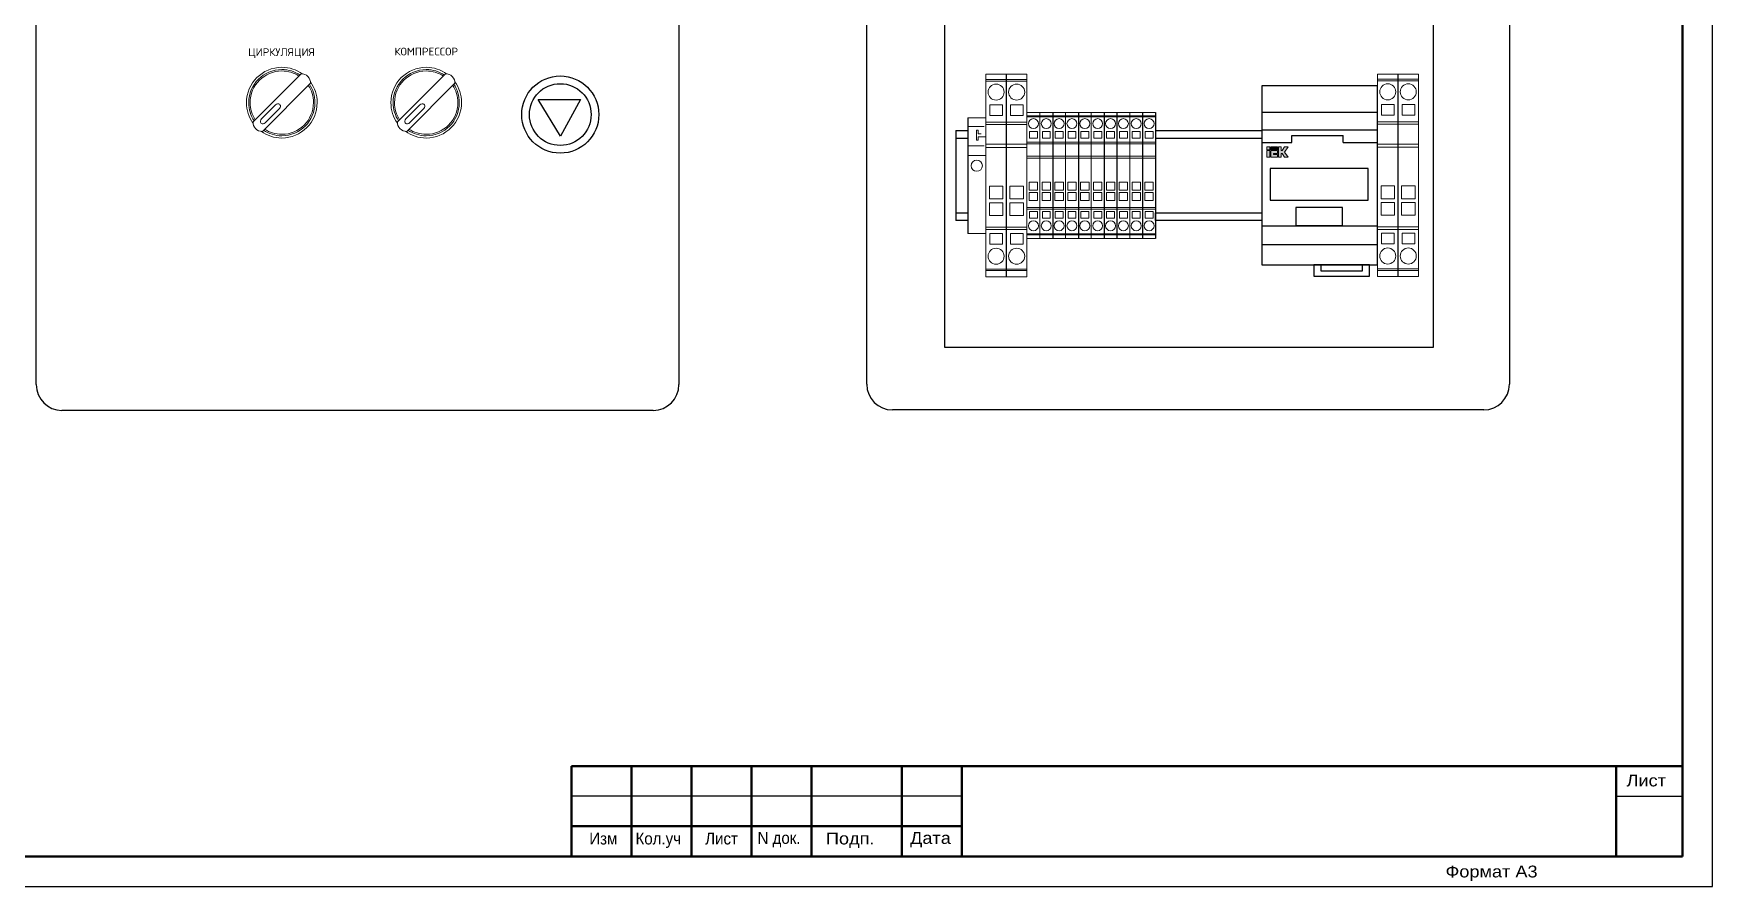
# Model space of a CAD drawing. Extents: x -644 to 1893, y -746 to 99.
# Drawn here: x 1240 to 1893, y -746 to -414 of the extents above; entities that cross this region are included whole.
import ezdxf

# ---------------------------------------------------------------- set-up
doc = ezdxf.new("R2010")
doc.units = 0
doc.linetypes.add('Caddy_Solid', pattern=[0])
for name, color, linetype in [('100', 7, 'Continuous'), ('layer 1', 7, 'Continuous'), ('SYMS', 7, 'Continuous')]:
    doc.layers.add(name, color=color, linetype=linetype)
doc.styles.add('Caddy_Vectorfont1n', font='arial.ttf', dxfattribs={"width": 1.1})
doc.styles.add('SIMPLEX', font='simplex')

msp = doc.modelspace()

# ---------------------------------------------------------------- hatches: boundary and pattern name
h = msp.add_hatch(color=9)
h.paths.add_polyline_path([(1720.44, -459.96), (1719.34, -459.96), (1719.34, -462.54), (1720.44, -462.54)])
h.paths.add_polyline_path([(1720.44, -459.61), (1720.44, -458.52), (1719.34, -458.52), (1719.34, -459.61)])
edge = h.paths.add_edge_path()
edge.add_spline(control_points=[(1720.8, -459.95), (1720.8, -459.95), (1723.39, -459.95), (1723.39, -459.95), (1723.39, -459.95), (1723.39, -459.95), (1723.39, -461.05), (1723.39, -461.05), (1723.39, -461.05), (1723.39, -461.05), (1721.91, -461.05), (1721.91, -461.05), (1721.91, -461.05), (1721.91, -461.05), (1721.91, -461.43), (1721.91, -461.43), (1721.91, -461.43), (1721.91, -461.43), (1723.39, -461.42), (1723.39, -461.42), (1723.39, -461.42), (1723.39, -461.42), (1723.39, -462.52), (1723.39, -462.52), (1723.39, -462.52), (1723.39, -462.52), (1720.8, -462.52), (1720.8, -462.52), (1720.8, -462.52), (1720.8, -462.52), (1720.8, -459.95), (1720.8, -459.95)], knot_values=[0, 0, 0, 0, 0.125, 0.125, 0.125, 0.125, 0.25, 0.25, 0.25, 0.25, 0.375, 0.375, 0.375, 0.375, 0.5, 0.5, 0.5, 0.5, 0.625, 0.625, 0.625, 0.625, 0.75, 0.75, 0.75, 0.75, 0.875, 0.875, 0.875, 0.875, 1, 1, 1, 1], degree=3, periodic=0)
edge = h.paths.add_edge_path()
edge.add_spline(control_points=[(1727.55, -462.47), (1727.55, -462.47), (1726.19, -460.52), (1726.19, -460.52), (1726.19, -460.52), (1726.19, -460.52), (1727.54, -458.52), (1727.54, -458.52), (1727.54, -458.52), (1727.54, -458.52), (1726.21, -458.52), (1726.21, -458.52), (1726.21, -458.52), (1726.21, -458.52), (1725.26, -459.96), (1725.26, -459.96), (1725.26, -459.96), (1725.26, -459.96), (1724.87, -459.96), (1724.87, -459.96), (1724.87, -459.96), (1724.87, -459.96), (1724.87, -458.52), (1724.87, -458.52), (1724.87, -458.52), (1724.87, -458.52), (1723.77, -458.52), (1723.77, -458.52)], knot_values=[0, 0, 0, 0, 0.076923, 0.076923, 0.076923, 0.076923, 0.153846, 0.153846, 0.153846, 0.153846, 0.230769, 0.230769, 0.230769, 0.230769, 0.307692, 0.307692, 0.307692, 0.307692, 0.384615, 0.384615, 0.384615, 0.384615, 0.461538, 0.461538, 0.461538, 0.461538, 0.538462, 0.538462, 0.538462, 0.538462], degree=3, periodic=0)
edge.add_spline(control_points=[(1723.77, -458.52), (1723.77, -458.52), (1723.77, -462.48), (1723.77, -462.48), (1723.77, -462.48), (1723.77, -462.48), (1724.88, -462.48), (1724.88, -462.48), (1724.88, -462.48), (1724.88, -462.48), (1724.88, -461.08), (1724.88, -461.08), (1724.88, -461.08), (1724.88, -461.08), (1725.26, -461.08), (1725.26, -461.08), (1725.26, -461.08), (1725.26, -461.08), (1726.17, -462.47), (1726.17, -462.47), (1726.17, -462.47), (1726.17, -462.47), (1727.55, -462.47), (1727.55, -462.47), (1727.55, -462.47), (1727.55, -462.47), (1727.55, -462.47), (1727.55, -462.47)], knot_values=[0.538462, 0.538462, 0.538462, 0.538462, 0.615385, 0.615385, 0.615385, 0.615385, 0.692308, 0.692308, 0.692308, 0.692308, 0.769231, 0.769231, 0.769231, 0.769231, 0.846154, 0.846154, 0.846154, 0.846154, 0.923077, 0.923077, 0.923077, 0.923077, 1, 1, 1, 1, 1, 1, 1, 1], degree=3, periodic=0)
msp.add_hatch(color=2).paths.add_polyline_path([(1720.82, -458.52), (1720.82, -459.6), (1723.39, -459.6), (1723.39, -458.52)])

# ---------------------------------------------------------------- linework, layer by layer
at = {"lineweight": 15}
for p, q in [((1609.95, -430.29), (1609.95, -509.01)), ((1617.99, -430.29), (1609.95, -430.29)), ((1617.95, -430.29), (1617.95, -509.01)), ((1625.99, -430.29), (1617.95, -430.29)), ((1617.99, -509.01), (1617.99, -430.29)), ((1625.99, -509.01), (1625.99, -430.29)), ((1762.31, -430.18), (1762.31, -508.91)), ((1770.34, -430.18), (1762.31, -430.18)), ((1770.31, -430.18), (1770.31, -508.91)), ((1778.34, -430.18), (1770.31, -430.18)), ((1770.34, -508.91), (1770.34, -430.18)), ((1778.34, -508.91), (1778.34, -430.18)), ((1609.95, -432.3), (1617.99, -432.3)), ((1609.95, -432.92), (1617.99, -432.92)), ((1617.95, -432.3), (1625.99, -432.3)), ((1617.95, -432.92), (1625.99, -432.92)), ((1762.31, -432.2), (1770.34, -432.2)), ((1762.31, -432.82), (1770.34, -432.82)), ((1770.31, -432.2), (1778.34, -432.2)), ((1770.31, -432.82), (1778.34, -432.82)), ((1609.95, -447.15), (1602.95, -447.15)), ((1609.28, -450.59), (1602.95, -450.59)), ((1609.95, -492.15), (1609.95, -447.15)), ((1609.95, -448.83), (1617.99, -448.83)), ((1609.95, -449.82), (1617.99, -449.82)), ((1617.95, -448.83), (1625.99, -448.83)), ((1617.95, -449.82), (1625.99, -449.82)), ((1625.99, -445.15), (1625.99, -494.15)), ((1630.99, -445.15), (1625.99, -445.15)), ((1625.99, -446.4), (1630.99, -446.4)), ((1625.99, -446.79), (1630.99, -446.79)), ((1630.99, -494.15), (1630.99, -445.15)), ((1630.99, -445.15), (1630.99, -494.15)), ((1635.99, -445.15), (1630.99, -445.15)), ((1630.99, -446.4), (1635.99, -446.4)), ((1630.99, -446.79), (1635.99, -446.79)), ((1640.99, -445.15), (1635.99, -445.15)), ((1635.99, -446.4), (1640.99, -446.4)), ((1635.99, -446.79), (1640.99, -446.79)), ((1640.99, -494.15), (1640.99, -445.15)), ((1640.99, -445.15), (1640.99, -494.15)), ((1645.99, -445.15), (1640.99, -445.15)), ((1640.99, -446.4), (1645.99, -446.4)), ((1640.99, -446.79), (1645.99, -446.79)), ((1650.99, -445.15), (1645.99, -445.15)), ((1645.99, -446.4), (1650.99, -446.4)), ((1645.99, -446.79), (1650.99, -446.79)), ((1650.99, -494.15), (1650.99, -445.15)), ((1650.99, -445.15), (1650.99, -494.15)), ((1655.99, -445.15), (1650.99, -445.15)), ((1650.99, -446.4), (1655.99, -446.4)), ((1650.99, -446.79), (1655.99, -446.79)), ((1660.99, -445.15), (1655.99, -445.15)), ((1655.99, -446.4), (1660.99, -446.4)), ((1655.99, -446.79), (1660.99, -446.79)), ((1665.99, -445.15), (1660.99, -445.15)), ((1660.99, -446.4), (1665.99, -446.4)), ((1660.99, -446.79), (1665.99, -446.79)), ((1665.99, -494.15), (1665.99, -445.15)), ((1665.99, -445.15), (1665.99, -494.15)), ((1670.99, -445.15), (1665.99, -445.15)), ((1665.99, -446.4), (1670.99, -446.4)), ((1665.99, -446.79), (1670.99, -446.79)), ((1675.99, -445.15), (1670.99, -445.15)), ((1670.99, -446.4), (1675.99, -446.4)), ((1670.99, -446.79), (1675.99, -446.79)), ((1762.31, -448.72), (1770.34, -448.72)), ((1762.31, -449.72), (1770.34, -449.72)), ((1770.31, -448.72), (1778.34, -448.72)), ((1770.31, -449.72), (1778.34, -449.72)), ((1606.97, -451.95), (1606.32, -451.95)), ((1606.32, -451.95), (1606.32, -455.86)), ((1606.32, -455.86), (1606.97, -455.86)), ((1606.97, -453.43), (1606.97, -451.95)), ((1608.15, -453.43), (1606.97, -453.43)), ((1606.97, -455.86), (1606.97, -454.56)), ((1606.97, -454.56), (1609.95, -454.56)), ((1625.99, -456.69), (1630.99, -456.69)), ((1630.99, -456.69), (1635.99, -456.69)), ((1635.99, -456.69), (1640.99, -456.69)), ((1640.99, -456.69), (1645.99, -456.69)), ((1645.99, -456.69), (1650.99, -456.69)), ((1650.99, -456.69), (1655.99, -456.69)), ((1655.99, -456.69), (1660.99, -456.69)), ((1660.99, -456.69), (1665.99, -456.69)), ((1665.99, -456.69), (1670.99, -456.69)), ((1670.99, -456.69), (1675.99, -456.69)), ((1609.28, -458.12), (1602.95, -458.12)), ((1602.95, -461.89), (1609.95, -461.89)), ((1609.95, -457.48), (1617.99, -457.48)), ((1609.95, -458.75), (1617.99, -458.75)), ((1617.95, -457.48), (1625.99, -457.48)), ((1617.95, -458.75), (1625.99, -458.75)), ((1625.99, -457.31), (1630.99, -457.31)), ((1625.99, -462.07), (1630.99, -462.07)), ((1625.99, -462.87), (1630.99, -462.87)), ((1630.99, -457.31), (1635.99, -457.31)), ((1630.99, -462.07), (1635.99, -462.07)), ((1630.99, -462.87), (1635.99, -462.87)), ((1635.99, -457.31), (1640.99, -457.31)), ((1635.99, -462.07), (1640.99, -462.07)), ((1635.99, -462.87), (1640.99, -462.87)), ((1640.99, -457.31), (1645.99, -457.31)), ((1640.99, -462.07), (1645.99, -462.07)), ((1640.99, -462.87), (1645.99, -462.87)), ((1645.99, -457.31), (1650.99, -457.31)), ((1645.99, -462.07), (1650.99, -462.07)), ((1645.99, -462.87), (1650.99, -462.87)), ((1650.99, -457.31), (1655.99, -457.31)), ((1650.99, -462.07), (1655.99, -462.07)), ((1650.99, -462.87), (1655.99, -462.87)), ((1655.99, -457.31), (1660.99, -457.31)), ((1655.99, -462.07), (1660.99, -462.07)), ((1655.99, -462.87), (1660.99, -462.87)), ((1660.99, -457.31), (1665.99, -457.31)), ((1660.99, -462.07), (1665.99, -462.07)), ((1660.99, -462.87), (1665.99, -462.87)), ((1665.99, -457.31), (1670.99, -457.31)), ((1665.99, -462.07), (1670.99, -462.07)), ((1665.99, -462.87), (1670.99, -462.87)), ((1670.99, -457.31), (1675.99, -457.31)), ((1670.99, -462.07), (1675.99, -462.07)), ((1670.99, -462.87), (1675.99, -462.87)), ((1762.31, -457.38), (1770.34, -457.38)), ((1762.31, -458.65), (1770.34, -458.65)), ((1770.31, -457.38), (1778.34, -457.38)), ((1770.31, -458.65), (1778.34, -458.65)), ((1602.95, -492.15), (1609.95, -492.15)), ((1625.99, -492.26), (1630.99, -492.26)), ((1625.99, -492.65), (1630.99, -492.65)), ((1625.99, -494.15), (1630.99, -494.15)), ((1630.99, -492.26), (1635.99, -492.26)), ((1630.99, -492.65), (1635.99, -492.65)), ((1630.99, -494.15), (1635.99, -494.15)), ((1635.99, -492.26), (1640.99, -492.26)), ((1635.99, -492.65), (1640.99, -492.65)), ((1635.99, -494.15), (1640.99, -494.15)), ((1640.99, -492.26), (1645.99, -492.26)), ((1640.99, -492.65), (1645.99, -492.65)), ((1640.99, -494.15), (1645.99, -494.15)), ((1645.99, -492.26), (1650.99, -492.26)), ((1645.99, -492.65), (1650.99, -492.65)), ((1645.99, -494.15), (1650.99, -494.15)), ((1650.99, -492.26), (1655.99, -492.26)), ((1650.99, -492.65), (1655.99, -492.65)), ((1650.99, -494.15), (1655.99, -494.15)), ((1655.99, -492.26), (1660.99, -492.26)), ((1655.99, -492.65), (1660.99, -492.65)), ((1655.99, -494.15), (1660.99, -494.15)), ((1660.99, -492.26), (1665.99, -492.26)), ((1660.99, -492.65), (1665.99, -492.65)), ((1660.99, -494.15), (1665.99, -494.15)), ((1665.99, -492.26), (1670.99, -492.26)), ((1665.99, -492.65), (1670.99, -492.65)), ((1665.99, -494.15), (1670.99, -494.15)), ((1670.99, -492.26), (1675.99, -492.26)), ((1670.99, -492.65), (1675.99, -492.65)), ((1670.99, -494.15), (1675.99, -494.15)), ((1609.95, -505.98), (1617.99, -505.98)), ((1609.95, -506.61), (1617.99, -506.61)), ((1609.95, -509.01), (1617.99, -509.01)), ((1609.95, -509.01), (1617.95, -509.01)), ((1617.95, -505.98), (1625.99, -505.98)), ((1617.95, -506.61), (1625.99, -506.61)), ((1617.95, -509.01), (1625.99, -509.01)), ((1617.95, -509.01), (1625.95, -509.01)), ((1762.31, -505.88), (1770.34, -505.88)), ((1762.31, -506.5), (1770.34, -506.5)), ((1762.31, -508.91), (1770.34, -508.91)), ((1762.31, -508.91), (1770.31, -508.91)), ((1770.31, -505.88), (1778.34, -505.88)), ((1770.31, -506.5), (1778.34, -506.5)), ((1770.31, -508.91), (1778.34, -508.91)), ((1770.31, -508.91), (1778.31, -508.91))]:
    msp.add_line(p, q, dxfattribs=at)
for p, q in [((1717.31, -444.94), (1762.31, -444.94)), ((1717.31, -451.93), (1762.31, -451.93)), ((1717.31, -456.79), (1729.05, -456.79)), ((1729.05, -456.79), (1729.05, -454.06)), ((1729.05, -454.06), (1748.93, -454.06)), ((1748.93, -456.79), (1748.93, -454.06)), ((1748.93, -456.79), (1762.31, -456.79))]:
    msp.add_line(p, q)
at = {"lineweight": 30}
msp.add_line((1717.31, -504.36), (1762.31, -504.36), dxfattribs=at)
msp.add_lwpolyline([(1762.31, -504.36), (1762.31, -434.74), (1717.31, -434.74), (1717.31, -504.36)], dxfattribs=at)
at = {"lineweight": 15}
for points in [[(1611.52, -442.16), (1616.49, -442.16), (1616.49, -446.27), (1611.52, -446.27)], [(1619.52, -442.16), (1624.49, -442.16), (1624.49, -446.27), (1619.52, -446.27)], [(1763.88, -442.06), (1768.84, -442.06), (1768.84, -446.17), (1763.88, -446.17)], [(1771.88, -442.06), (1776.84, -442.06), (1776.84, -446.17), (1771.88, -446.17)], [(1626.96, -452.54), (1630.05, -452.54), (1630.05, -455.1), (1626.96, -455.1)], [(1631.96, -452.54), (1635.05, -452.54), (1635.05, -455.1), (1631.96, -455.1)], [(1636.96, -452.54), (1640.05, -452.54), (1640.05, -455.1), (1636.96, -455.1)], [(1641.96, -452.54), (1645.05, -452.54), (1645.05, -455.1), (1641.96, -455.1)], [(1646.96, -452.54), (1650.05, -452.54), (1650.05, -455.1), (1646.96, -455.1)], [(1651.96, -452.54), (1655.05, -452.54), (1655.05, -455.1), (1651.96, -455.1)], [(1656.96, -452.54), (1660.05, -452.54), (1660.05, -455.1), (1656.96, -455.1)], [(1661.96, -452.54), (1665.05, -452.54), (1665.05, -455.1), (1661.96, -455.1)], [(1666.96, -452.54), (1670.05, -452.54), (1670.05, -455.1), (1666.96, -455.1)], [(1671.96, -452.54), (1675.05, -452.54), (1675.05, -455.1), (1671.96, -455.1)], [(1611.38, -473.79), (1616.63, -473.79), (1616.63, -478.75), (1611.38, -478.75)], [(1619.38, -473.79), (1624.63, -473.79), (1624.63, -478.75), (1619.38, -478.75)], [(1626.87, -472.23), (1630.14, -472.23), (1630.14, -475.32), (1626.87, -475.32)], [(1626.87, -476.24), (1630.14, -476.24), (1630.14, -479.33), (1626.87, -479.33)], [(1631.87, -472.23), (1635.14, -472.23), (1635.14, -475.32), (1631.87, -475.32)], [(1631.87, -476.24), (1635.14, -476.24), (1635.14, -479.33), (1631.87, -479.33)], [(1636.87, -472.23), (1640.14, -472.23), (1640.14, -475.32), (1636.87, -475.32)], [(1636.87, -476.24), (1640.14, -476.24), (1640.14, -479.33), (1636.87, -479.33)], [(1641.87, -472.23), (1645.14, -472.23), (1645.14, -475.32), (1641.87, -475.32)], [(1641.87, -476.24), (1645.14, -476.24), (1645.14, -479.33), (1641.87, -479.33)], [(1646.87, -472.23), (1650.14, -472.23), (1650.14, -475.32), (1646.87, -475.32)], [(1646.87, -476.24), (1650.14, -476.24), (1650.14, -479.33), (1646.87, -479.33)], [(1651.87, -472.23), (1655.14, -472.23), (1655.14, -475.32), (1651.87, -475.32)], [(1651.87, -476.24), (1655.14, -476.24), (1655.14, -479.33), (1651.87, -479.33)], [(1656.87, -472.23), (1660.14, -472.23), (1660.14, -475.32), (1656.87, -475.32)], [(1656.87, -476.24), (1660.14, -476.24), (1660.14, -479.33), (1656.87, -479.33)], [(1661.87, -472.23), (1665.14, -472.23), (1665.14, -475.32), (1661.87, -475.32)], [(1661.87, -476.24), (1665.14, -476.24), (1665.14, -479.33), (1661.87, -479.33)], [(1666.87, -472.23), (1670.14, -472.23), (1670.14, -475.32), (1666.87, -475.32)], [(1666.87, -476.24), (1670.14, -476.24), (1670.14, -479.33), (1666.87, -479.33)], [(1671.87, -472.23), (1675.14, -472.23), (1675.14, -475.32), (1671.87, -475.32)], [(1671.87, -476.24), (1675.14, -476.24), (1675.14, -479.33), (1671.87, -479.33)], [(1763.74, -473.69), (1768.99, -473.69), (1768.99, -478.65), (1763.74, -478.65)], [(1771.74, -473.69), (1776.99, -473.69), (1776.99, -478.65), (1771.74, -478.65)], [(1611.38, -480.24), (1616.63, -480.24), (1616.63, -485.21), (1611.38, -485.21)], [(1619.38, -480.24), (1624.63, -480.24), (1624.63, -485.21), (1619.38, -485.21)], [(1625.99, -482.11), (1630.99, -482.11), (1630.99, -482.11), (1625.99, -482.11)], [(1625.99, -482.73), (1630.99, -482.73), (1630.99, -482.73), (1625.99, -482.73)], [(1630.99, -482.11), (1635.99, -482.11), (1635.99, -482.11), (1630.99, -482.11)], [(1630.99, -482.73), (1635.99, -482.73), (1635.99, -482.73), (1630.99, -482.73)], [(1635.99, -482.11), (1640.99, -482.11), (1640.99, -482.11), (1635.99, -482.11)], [(1635.99, -482.73), (1640.99, -482.73), (1640.99, -482.73), (1635.99, -482.73)], [(1640.99, -482.11), (1645.99, -482.11), (1645.99, -482.11), (1640.99, -482.11)], [(1640.99, -482.73), (1645.99, -482.73), (1645.99, -482.73), (1640.99, -482.73)], [(1645.99, -482.11), (1650.99, -482.11), (1650.99, -482.11), (1645.99, -482.11)], [(1645.99, -482.73), (1650.99, -482.73), (1650.99, -482.73), (1645.99, -482.73)], [(1650.99, -482.11), (1655.99, -482.11), (1655.99, -482.11), (1650.99, -482.11)], [(1650.99, -482.73), (1655.99, -482.73), (1655.99, -482.73), (1650.99, -482.73)], [(1655.99, -482.11), (1660.99, -482.11), (1660.99, -482.11), (1655.99, -482.11)], [(1655.99, -482.73), (1660.99, -482.73), (1660.99, -482.73), (1655.99, -482.73)], [(1660.99, -482.11), (1665.99, -482.11), (1665.99, -482.11), (1660.99, -482.11)], [(1660.99, -482.73), (1665.99, -482.73), (1665.99, -482.73), (1660.99, -482.73)], [(1665.99, -482.11), (1670.99, -482.11), (1670.99, -482.11), (1665.99, -482.11)], [(1665.99, -482.73), (1670.99, -482.73), (1670.99, -482.73), (1665.99, -482.73)], [(1670.99, -482.11), (1675.99, -482.11), (1675.99, -482.11), (1670.99, -482.11)], [(1670.99, -482.73), (1675.99, -482.73), (1675.99, -482.73), (1670.99, -482.73)], [(1763.74, -480.14), (1768.99, -480.14), (1768.99, -485.1), (1763.74, -485.1)], [(1771.74, -480.14), (1776.99, -480.14), (1776.99, -485.1), (1771.74, -485.1)], [(1609.95, -489.67), (1617.99, -489.67), (1617.99, -489.67), (1609.95, -489.67)], [(1617.95, -489.67), (1625.99, -489.67), (1625.99, -489.67), (1617.95, -489.67)], [(1626.96, -483.66), (1630.05, -483.66), (1630.05, -486.22), (1626.96, -486.22)], [(1631.96, -483.66), (1635.05, -483.66), (1635.05, -486.22), (1631.96, -486.22)], [(1636.96, -483.66), (1640.05, -483.66), (1640.05, -486.22), (1636.96, -486.22)], [(1641.96, -483.66), (1645.05, -483.66), (1645.05, -486.22), (1641.96, -486.22)], [(1646.96, -483.66), (1650.05, -483.66), (1650.05, -486.22), (1646.96, -486.22)], [(1651.96, -483.66), (1655.05, -483.66), (1655.05, -486.22), (1651.96, -486.22)], [(1656.96, -483.66), (1660.05, -483.66), (1660.05, -486.22), (1656.96, -486.22)], [(1661.96, -483.66), (1665.05, -483.66), (1665.05, -486.22), (1661.96, -486.22)], [(1666.96, -483.66), (1670.05, -483.66), (1670.05, -486.22), (1666.96, -486.22)], [(1671.96, -483.66), (1675.05, -483.66), (1675.05, -486.22), (1671.96, -486.22)], [(1762.31, -489.57), (1770.34, -489.57), (1770.34, -489.57), (1762.31, -489.57)], [(1770.31, -489.57), (1778.34, -489.57), (1778.34, -489.57), (1770.31, -489.57)], [(1609.95, -490.67), (1617.99, -490.67), (1617.99, -490.67), (1609.95, -490.67)], [(1611.52, -492.16), (1616.49, -492.16), (1616.49, -496.27), (1611.52, -496.27)], [(1617.95, -490.67), (1625.99, -490.67), (1625.99, -490.67), (1617.95, -490.67)], [(1619.52, -492.16), (1624.49, -492.16), (1624.49, -496.27), (1619.52, -496.27)], [(1762.31, -490.56), (1770.34, -490.56), (1770.34, -490.56), (1762.31, -490.56)], [(1763.88, -492.05), (1768.84, -492.05), (1768.84, -496.17), (1763.88, -496.17)], [(1770.31, -490.56), (1778.34, -490.56), (1778.34, -490.56), (1770.31, -490.56)], [(1771.88, -492.05), (1776.84, -492.05), (1776.84, -496.17), (1771.88, -496.17)]]:
    msp.add_lwpolyline(points, close=True, dxfattribs=at)
for centre, radius in [((1613.97, -437.2), 3.12), ((1621.97, -437.2), 3.12), ((1766.33, -437.09), 3.12), ((1774.33, -437.09), 3.12), ((1628.49, -449.45), 1.94), ((1633.49, -449.45), 1.94), ((1638.49, -449.45), 1.94), ((1643.49, -449.45), 1.94), ((1648.49, -449.45), 1.94), ((1653.49, -449.45), 1.94), ((1658.49, -449.45), 1.94), ((1663.49, -449.45), 1.94), ((1668.49, -449.45), 1.94), ((1673.49, -449.45), 1.94), ((1606.45, -465.82), 2.18), ((1628.49, -489.17), 1.94), ((1633.49, -489.17), 1.94), ((1638.49, -489.17), 1.94), ((1643.49, -489.17), 1.94), ((1648.49, -489.17), 1.94), ((1653.49, -489.17), 1.94), ((1658.49, -489.17), 1.94), ((1663.49, -489.17), 1.94), ((1668.49, -489.17), 1.94), ((1673.49, -489.17), 1.94), ((1613.97, -501.02), 3.12), ((1621.97, -501.02), 3.12), ((1766.33, -500.92), 3.12), ((1774.33, -500.92), 3.12)]:
    msp.add_circle(centre, radius, dxfattribs=at)
for points, knots in [([(1344.06, -430.09), (1341.81, -428.5), (1339.07, -427.56), (1336.11, -427.56), (1336.11, -427.56), (1328.52, -427.56), (1322.36, -433.71), (1322.36, -441.3), (1322.36, -441.3), (1322.36, -444.26), (1323.3, -447), (1324.89, -449.25)], [1.3219175, 1.3219175, 1.3219175, 1.3219175, 1.4, 1.4, 1.4, 1.4, 1.6, 1.6, 1.6, 1.6, 1.6780225, 1.6780225, 1.6780225, 1.6780225]), ([(1343.19, -430.55), (1341.16, -429.21), (1338.72, -428.43), (1336.11, -428.43), (1336.11, -428.43), (1329, -428.43), (1323.23, -434.19), (1323.23, -441.3), (1323.23, -441.3), (1323.23, -443.92), (1324.01, -446.35), (1325.35, -448.38)], [0.3264147, 0.3264147, 0.3264147, 0.3264147, 0.4, 0.4, 0.4, 0.4, 0.6, 0.6, 0.6, 0.6, 0.6735885, 0.6735885, 0.6735885, 0.6735885]), ([(1342.78, -430.95), (1340.86, -429.71), (1338.57, -428.99), (1336.11, -428.99), (1336.11, -428.99), (1329.31, -428.99), (1323.79, -434.5), (1323.79, -441.3), (1323.79, -441.3), (1323.79, -443.76), (1324.51, -446.05), (1325.76, -447.98)], [0.3276391, 0.3276391, 0.3276391, 0.3276391, 0.4, 0.4, 0.4, 0.4, 0.6, 0.6, 0.6, 0.6, 0.6723708, 0.6723708, 0.6723708, 0.6723708]), ([(1342.78, -430.95), (1340.86, -429.71), (1338.57, -428.99), (1336.11, -428.99), (1336.11, -428.99), (1329.31, -428.99), (1323.79, -434.5), (1323.79, -441.3), (1323.79, -441.3), (1323.79, -443.76), (1324.51, -446.05), (1325.76, -447.98)], [0.3276387, 0.3276387, 0.3276387, 0.3276387, 0.4, 0.4, 0.4, 0.4, 0.6, 0.6, 0.6, 0.6, 0.6723708, 0.6723708, 0.6723708, 0.6723708]), ([(1347.24, -433.75), (1347.24, -433.75), (1328.54, -452.45), (1328.54, -452.45), (1328.54, -452.45), (1326.5, -452.55), (1324.68, -450.73), (1324.91, -448.82), (1324.91, -448.82), (1324.91, -448.82), (1343.62, -430.12), (1343.62, -430.12), (1343.62, -430.12), (1345.47, -429.81), (1347.51, -431.94), (1347.24, -433.75), (1347.24, -433.75), (1347.24, -433.75), (1347.24, -433.75), (1347.24, -433.75)], [0, 0, 0, 0, 0.2, 0.2, 0.2, 0.2, 0.4, 0.4, 0.4, 0.4, 0.6, 0.6, 0.6, 0.6, 0.8, 0.8, 0.8, 0.8, 1, 1, 1, 1]), ([(1400.23, -430.09), (1397.99, -428.5), (1395.24, -427.56), (1392.28, -427.56), (1392.28, -427.56), (1384.69, -427.56), (1378.54, -433.71), (1378.54, -441.3), (1378.54, -441.3), (1378.54, -444.26), (1379.47, -447), (1381.07, -449.25)], [1.3219175, 1.3219175, 1.3219175, 1.3219175, 1.4, 1.4, 1.4, 1.4, 1.6, 1.6, 1.6, 1.6, 1.6780225, 1.6780225, 1.6780225, 1.6780225]), ([(1399.36, -430.55), (1397.33, -429.21), (1394.9, -428.43), (1392.28, -428.43), (1392.28, -428.43), (1385.17, -428.43), (1379.41, -434.19), (1379.41, -441.3), (1379.41, -441.3), (1379.41, -443.92), (1380.19, -446.35), (1381.53, -448.38)], [0.3264147, 0.3264147, 0.3264147, 0.3264147, 0.4, 0.4, 0.4, 0.4, 0.6, 0.6, 0.6, 0.6, 0.6735885, 0.6735885, 0.6735885, 0.6735885]), ([(1398.96, -430.95), (1397.03, -429.71), (1394.74, -428.99), (1392.28, -428.99), (1392.28, -428.99), (1385.48, -428.99), (1379.97, -434.5), (1379.97, -441.3), (1379.97, -441.3), (1379.97, -443.76), (1380.69, -446.05), (1381.93, -447.98)], [0.3276391, 0.3276391, 0.3276391, 0.3276391, 0.4, 0.4, 0.4, 0.4, 0.6, 0.6, 0.6, 0.6, 0.6723708, 0.6723708, 0.6723708, 0.6723708]), ([(1398.96, -430.95), (1397.03, -429.71), (1394.74, -428.99), (1392.28, -428.99), (1392.28, -428.99), (1385.48, -428.99), (1379.97, -434.5), (1379.97, -441.3), (1379.97, -441.3), (1379.97, -443.76), (1380.69, -446.05), (1381.93, -447.98)], [0.3276387, 0.3276387, 0.3276387, 0.3276387, 0.4, 0.4, 0.4, 0.4, 0.6, 0.6, 0.6, 0.6, 0.6723708, 0.6723708, 0.6723708, 0.6723708]), ([(1403.42, -433.75), (1403.42, -433.75), (1384.72, -452.45), (1384.72, -452.45), (1384.72, -452.45), (1382.68, -452.55), (1380.86, -450.73), (1381.09, -448.82), (1381.09, -448.82), (1381.09, -448.82), (1399.79, -430.12), (1399.79, -430.12), (1399.79, -430.12), (1401.64, -429.81), (1403.68, -431.94), (1403.42, -433.75), (1403.42, -433.75), (1403.42, -433.75), (1403.42, -433.75), (1403.42, -433.75)], [0, 0, 0, 0, 0.2, 0.2, 0.2, 0.2, 0.4, 0.4, 0.4, 0.4, 0.6, 0.6, 0.6, 0.6, 0.8, 0.8, 0.8, 0.8, 1, 1, 1, 1]), ([(1328.06, -452.44), (1330.32, -454.08), (1333.1, -455.05), (1336.11, -455.05), (1336.11, -455.05), (1336.11, -455.05), (1336.11, -455.05), (1336.11, -455.05), (1343.7, -455.05), (1349.85, -448.89), (1349.85, -441.3), (1349.85, -441.3), (1349.85, -438.3), (1348.89, -435.53), (1347.26, -433.27)], [0.7207552, 0.7207552, 0.7207552, 0.7207552, 0.8, 0.8, 0.8, 0.8, 1, 1, 1, 1.2, 1.2, 1.2, 1.2, 1.2789763, 1.2789763, 1.2789763, 1.2789763]), ([(1328.97, -452.02), (1331.01, -453.38), (1333.47, -454.18), (1336.11, -454.18), (1336.11, -454.18), (1336.11, -454.18), (1336.11, -454.18), (1336.11, -454.18), (1343.22, -454.18), (1348.98, -448.41), (1348.98, -441.3), (1348.98, -441.3), (1348.98, -438.66), (1348.19, -436.21), (1346.83, -434.17)], [0.7257734, 0.7257734, 0.7257734, 0.7257734, 0.8, 0.8, 0.8, 0.8, 1, 1, 1, 1.2, 1.2, 1.2, 1.2, 1.274218, 1.274218, 1.274218, 1.274218]), ([(1329.38, -451.61), (1331.31, -452.88), (1333.62, -453.61), (1336.11, -453.61), (1336.11, -453.61), (1336.11, -453.61), (1336.11, -453.61), (1336.11, -453.61), (1342.91, -453.61), (1348.42, -448.1), (1348.42, -441.3), (1348.42, -441.3), (1348.42, -438.82), (1347.68, -436.51), (1346.42, -434.57)], [0.7269678, 0.7269678, 0.7269678, 0.7269678, 0.8, 0.8, 0.8, 0.8, 1, 1, 1, 1.2, 1.2, 1.2, 1.2, 1.2730287, 1.2730287, 1.2730287, 1.2730287]), ([(1329.38, -451.61), (1331.31, -452.88), (1333.62, -453.61), (1336.11, -453.61), (1336.11, -453.61), (1336.11, -453.61), (1336.11, -453.61), (1336.11, -453.61), (1342.91, -453.61), (1348.42, -448.1), (1348.42, -441.3), (1348.42, -441.3), (1348.42, -438.82), (1347.68, -436.51), (1346.42, -434.57)], [0.7269678, 0.7269678, 0.7269678, 0.7269678, 0.8, 0.8, 0.8, 0.8, 1, 1, 1, 1.2, 1.2, 1.2, 1.2, 1.273028, 1.273028, 1.273028, 1.273028]), ([(1384.23, -452.44), (1386.49, -454.08), (1389.27, -455.05), (1392.28, -455.05), (1392.28, -455.05), (1392.28, -455.05), (1392.28, -455.05), (1392.28, -455.05), (1399.87, -455.05), (1406.03, -448.89), (1406.03, -441.3), (1406.03, -441.3), (1406.03, -438.3), (1405.07, -435.53), (1403.44, -433.27)], [0.7207552, 0.7207552, 0.7207552, 0.7207552, 0.8, 0.8, 0.8, 0.8, 1, 1, 1, 1.2, 1.2, 1.2, 1.2, 1.2789763, 1.2789763, 1.2789763, 1.2789763]), ([(1385.15, -452.02), (1387.19, -453.38), (1389.64, -454.18), (1392.28, -454.18), (1392.28, -454.18), (1392.28, -454.18), (1392.28, -454.18), (1392.28, -454.18), (1399.39, -454.18), (1405.16, -448.41), (1405.16, -441.3), (1405.16, -441.3), (1405.16, -438.66), (1404.36, -436.21), (1403, -434.17)], [0.7257734, 0.7257734, 0.7257734, 0.7257734, 0.8, 0.8, 0.8, 0.8, 1, 1, 1, 1.2, 1.2, 1.2, 1.2, 1.274218, 1.274218, 1.274218, 1.274218]), ([(1385.55, -451.61), (1387.49, -452.88), (1389.8, -453.61), (1392.28, -453.61), (1392.28, -453.61), (1392.28, -453.61), (1392.28, -453.61), (1392.28, -453.61), (1399.08, -453.61), (1404.59, -448.1), (1404.59, -441.3), (1404.59, -441.3), (1404.59, -438.82), (1403.86, -436.51), (1402.59, -434.57)], [0.7269678, 0.7269678, 0.7269678, 0.7269678, 0.8, 0.8, 0.8, 0.8, 1, 1, 1, 1.2, 1.2, 1.2, 1.2, 1.2730287, 1.2730287, 1.2730287, 1.2730287]), ([(1385.55, -451.61), (1387.49, -452.88), (1389.8, -453.61), (1392.28, -453.61), (1392.28, -453.61), (1392.28, -453.61), (1392.28, -453.61), (1392.28, -453.61), (1399.08, -453.61), (1404.59, -448.1), (1404.59, -441.3), (1404.59, -441.3), (1404.59, -438.82), (1403.86, -436.51), (1402.59, -434.57)], [0.7269678, 0.7269678, 0.7269678, 0.7269678, 0.8, 0.8, 0.8, 0.8, 1, 1, 1, 1.2, 1.2, 1.2, 1.2, 1.273028, 1.273028, 1.273028, 1.273028]), ([(1335.19, -443.63), (1335.19, -443.63), (1329.67, -449.16), (1329.67, -449.16), (1329.67, -449.16), (1329.19, -449.63), (1328.5, -449.71), (1328.13, -449.34), (1328.13, -449.34), (1328.13, -449.34), (1327.98, -449.19), (1327.98, -449.19), (1327.98, -449.19), (1327.61, -448.81), (1327.69, -448.12), (1328.16, -447.65), (1328.16, -447.65), (1328.16, -447.65), (1333.68, -442.12), (1333.68, -442.12), (1333.68, -442.12), (1334.16, -441.65), (1334.85, -441.57), (1335.22, -441.95), (1335.22, -441.95), (1335.22, -441.95), (1335.37, -442.1), (1335.37, -442.1), (1335.37, -442.1), (1335.74, -442.47), (1335.66, -443.16), (1335.19, -443.63), (1335.19, -443.63), (1335.19, -443.63), (1335.19, -443.63), (1335.19, -443.63)], [0, 0, 0, 0, 0.111111, 0.111111, 0.111111, 0.111111, 0.222222, 0.222222, 0.222222, 0.222222, 0.333333, 0.333333, 0.333333, 0.333333, 0.444444, 0.444444, 0.444444, 0.444444, 0.555556, 0.555556, 0.555556, 0.555556, 0.666667, 0.666667, 0.666667, 0.666667, 0.777778, 0.777778, 0.777778, 0.777778, 0.888889, 0.888889, 0.888889, 0.888889, 1, 1, 1, 1]), ([(1391.37, -443.63), (1391.37, -443.63), (1385.84, -449.16), (1385.84, -449.16), (1385.84, -449.16), (1385.37, -449.63), (1384.68, -449.71), (1384.31, -449.34), (1384.31, -449.34), (1384.31, -449.34), (1384.15, -449.19), (1384.15, -449.19), (1384.15, -449.19), (1383.78, -448.81), (1383.86, -448.12), (1384.33, -447.65), (1384.33, -447.65), (1384.33, -447.65), (1389.86, -442.12), (1389.86, -442.12), (1389.86, -442.12), (1390.33, -441.65), (1391.02, -441.57), (1391.39, -441.95), (1391.39, -441.95), (1391.39, -441.95), (1391.55, -442.1), (1391.55, -442.1), (1391.55, -442.1), (1391.92, -442.47), (1391.84, -443.16), (1391.37, -443.63), (1391.37, -443.63), (1391.37, -443.63), (1391.37, -443.63), (1391.37, -443.63)], [0, 0, 0, 0, 0.111111, 0.111111, 0.111111, 0.111111, 0.222222, 0.222222, 0.222222, 0.222222, 0.333333, 0.333333, 0.333333, 0.333333, 0.444444, 0.444444, 0.444444, 0.444444, 0.555556, 0.555556, 0.555556, 0.555556, 0.666667, 0.666667, 0.666667, 0.666667, 0.777778, 0.777778, 0.777778, 0.777778, 0.888889, 0.888889, 0.888889, 0.888889, 1, 1, 1, 1])]:
    msp.add_open_spline(points, degree=3, knots=knots, dxfattribs=at)
at = {"layer": '100', "linetype": 'Caddy_Solid', "lineweight": 50}
for p, q in [((1880.95, -63.95), (1880.95, -734.31)), ((1448.75, -699.27), (1880.95, -699.27)), ((1448.75, -734.31), (1448.75, -699.27)), ((1472.11, -734.31), (1472.11, -699.27)), ((1495.47, -734.31), (1495.47, -699.27)), ((1518.83, -734.31), (1518.83, -699.27)), ((1542.2, -734.31), (1542.2, -699.27)), ((1577.24, -734.31), (1577.24, -699.27)), ((1600.6, -734.31), (1600.6, -699.27)), ((1855.25, -734.31), (1855.25, -699.27)), ((1448.75, -722.63), (1600.6, -722.63)), ((1880.95, -734.31), (930.1, -734.31))]:
    msp.add_line(p, q, dxfattribs=at)
at = {"layer": '100', "linetype": 'Caddy_Solid', "lineweight": 25}
for p, q in [((1600.6, -710.95), (1448.75, -710.95)), ((1855.25, -710.95), (1880.95, -710.95))]:
    msp.add_line(p, q, dxfattribs=at)
at = {"layer": 'layer 1', "color": 9, "lineweight": 5}
for points in [[(1719.34, -459.61), (1720.44, -459.61), (1720.44, -458.52), (1719.34, -458.52), (1719.34, -459.61)], [(1719.34, -462.54), (1720.44, -462.54), (1720.44, -459.96), (1719.34, -459.96), (1719.34, -462.54)]]:
    msp.add_lwpolyline(points, close=True, dxfattribs=at)
at = {"layer": 'layer 1', "color": 2, "lineweight": 5}
msp.add_lwpolyline([(1720.82, -459.6), (1723.39, -459.6), (1723.39, -458.52), (1720.82, -458.52), (1720.82, -459.6)], close=True, dxfattribs=at)
at = {"layer": 'layer 1', "color": 9, "lineweight": 5}
for points, knots in [([(1720.8, -459.95), (1720.8, -459.95), (1723.39, -459.95), (1723.39, -459.95), (1723.39, -459.95), (1723.39, -459.95), (1723.39, -461.05), (1723.39, -461.05), (1723.39, -461.05), (1723.39, -461.05), (1721.91, -461.05), (1721.91, -461.05), (1721.91, -461.05), (1721.91, -461.05), (1721.91, -461.43), (1721.91, -461.43), (1721.91, -461.43), (1721.91, -461.43), (1723.39, -461.42), (1723.39, -461.42), (1723.39, -461.42), (1723.39, -461.42), (1723.39, -462.52), (1723.39, -462.52), (1723.39, -462.52), (1723.39, -462.52), (1720.8, -462.52), (1720.8, -462.52), (1720.8, -462.52), (1720.8, -462.52), (1720.8, -459.95), (1720.8, -459.95)], [0, 0, 0, 0, 0.125, 0.125, 0.125, 0.125, 0.25, 0.25, 0.25, 0.25, 0.375, 0.375, 0.375, 0.375, 0.5, 0.5, 0.5, 0.5, 0.625, 0.625, 0.625, 0.625, 0.75, 0.75, 0.75, 0.75, 0.875, 0.875, 0.875, 0.875, 1, 1, 1, 1]), ([(1720.8, -462.52), (1720.8, -462.52), (1720.8, -462.52), (1720.8, -462.52), (1720.8, -462.52), (1720.8, -462.52), (1720.8, -459.95), (1720.8, -459.95), (1720.8, -459.95), (1723.39, -459.95), (1723.39, -459.95), (1723.39, -459.95), (1723.39, -459.95), (1723.39, -461.05), (1723.39, -461.05), (1723.39, -461.05), (1723.39, -461.05), (1721.91, -461.05), (1721.91, -461.05), (1721.91, -461.05), (1721.91, -461.05), (1721.91, -461.43), (1721.91, -461.43), (1721.91, -461.43), (1721.91, -461.43), (1723.39, -461.42), (1723.39, -461.42)], [0.875, 0.875, 0.875, 0.875, 0.875, 0.875, 0.875, 0.875, 1, 1, 1, 1.125, 1.125, 1.125, 1.125, 1.25, 1.25, 1.25, 1.25, 1.375, 1.375, 1.375, 1.375, 1.5, 1.5, 1.5, 1.5, 1.625, 1.625, 1.625, 1.625]), ([(1723.39, -462.52), (1723.39, -462.52), (1723.39, -462.52), (1723.39, -462.52), (1723.39, -462.52), (1723.39, -462.52), (1720.8, -462.52), (1720.8, -462.52)], [0.75, 0.75, 0.75, 0.75, 0.75, 0.75, 0.75, 0.75, 0.875, 0.875, 0.875, 0.875]), ([(1723.39, -461.42), (1723.39, -461.42), (1723.39, -461.42), (1723.39, -462.52), (1723.39, -462.52)], [0.625, 0.625, 0.625, 0.625, 0.625, 0.75, 0.75, 0.75, 0.75]), ([(1723.77, -458.52), (1723.77, -458.52), (1724.87, -458.52), (1724.87, -458.52), (1724.87, -458.52), (1724.87, -458.52), (1724.87, -459.96), (1724.87, -459.96), (1724.87, -459.96), (1724.87, -459.96), (1725.26, -459.96), (1725.26, -459.96), (1725.26, -459.96), (1725.26, -459.96), (1726.21, -458.52), (1726.21, -458.52), (1726.21, -458.52), (1726.21, -458.52), (1727.54, -458.52), (1727.54, -458.52), (1727.54, -458.52), (1727.54, -458.52), (1726.19, -460.52), (1726.19, -460.52), (1726.19, -460.52), (1726.19, -460.52), (1727.55, -462.47), (1727.55, -462.47), (1727.55, -462.47), (1727.55, -462.47), (1726.17, -462.47), (1726.17, -462.47), (1726.17, -462.47), (1726.17, -462.47), (1725.26, -461.08), (1725.26, -461.08), (1725.26, -461.08), (1725.26, -461.08), (1724.88, -461.08), (1724.88, -461.08), (1724.88, -461.08), (1724.88, -461.08), (1724.88, -462.48), (1724.88, -462.48), (1724.88, -462.48), (1724.88, -462.48), (1723.77, -462.48), (1723.77, -462.48), (1723.77, -462.48), (1723.77, -462.48), (1723.77, -458.52), (1723.77, -458.52)], [0, 0, 0, 0, 0.076923, 0.076923, 0.076923, 0.076923, 0.153846, 0.153846, 0.153846, 0.153846, 0.230769, 0.230769, 0.230769, 0.230769, 0.307692, 0.307692, 0.307692, 0.307692, 0.384615, 0.384615, 0.384615, 0.384615, 0.461538, 0.461538, 0.461538, 0.461538, 0.538462, 0.538462, 0.538462, 0.538462, 0.615385, 0.615385, 0.615385, 0.615385, 0.692308, 0.692308, 0.692308, 0.692308, 0.769231, 0.769231, 0.769231, 0.769231, 0.846154, 0.846154, 0.846154, 0.846154, 0.923077, 0.923077, 0.923077, 0.923077, 1, 1, 1, 1])]:
    msp.add_open_spline(points, degree=3, knots=knots, dxfattribs=at)
at = {"layer": 'layer 1'}
for points in [[(1720.62, -466.95), (1720.62, -466.95), (1758.71, -466.95), (1758.71, -466.95), (1758.71, -466.95), (1758.71, -466.95), (1758.71, -479.22), (1758.71, -479.22), (1758.71, -479.22), (1758.71, -479.22), (1720.62, -479.22), (1720.62, -479.22), (1720.62, -479.22), (1720.62, -479.22), (1720.62, -466.95), (1720.62, -466.95)], [(1730.55, -482.06), (1730.55, -482.06), (1748.78, -482.06), (1748.78, -482.06), (1748.78, -482.06), (1748.78, -482.06), (1748.78, -489.03), (1748.78, -489.03), (1748.78, -489.03), (1748.78, -489.03), (1730.55, -489.03), (1730.55, -489.03), (1730.55, -489.03), (1730.55, -489.03), (1730.55, -482.06), (1730.55, -482.06)], [(1740.27, -504.36), (1740.27, -504.36), (1756.57, -504.36), (1756.57, -504.36), (1756.57, -504.36), (1756.57, -504.36), (1756.57, -506.73), (1756.57, -506.73), (1756.57, -506.73), (1756.57, -506.73), (1740.27, -506.73), (1740.27, -506.73), (1740.27, -506.73), (1740.27, -506.73), (1740.27, -504.36), (1740.27, -504.36)]]:
    msp.add_open_spline(points, degree=3, knots=[0, 0, 0, 0, 0.25, 0.25, 0.25, 0.25, 0.5, 0.5, 0.5, 0.5, 0.75, 0.75, 0.75, 0.75, 1, 1, 1, 1], dxfattribs=at)
for points in [[(1717.6, -489.18), (1717.6, -489.18), (1762.31, -489.18), (1762.31, -489.18)], [(1717.6, -496.4), (1717.6, -496.4), (1762.31, -496.4), (1762.31, -496.4)]]:
    msp.add_open_spline(points, degree=3, dxfattribs=at)
at = {"layer": 'layer 1', "lineweight": 30}
msp.add_open_spline([(1737.63, -504.36), (1737.63, -504.36), (1759.21, -504.36), (1759.21, -504.36), (1759.21, -504.36), (1759.21, -504.36), (1759.21, -508.74), (1759.21, -508.74), (1759.21, -508.74), (1759.21, -508.74), (1737.63, -508.74), (1737.63, -508.74), (1737.63, -508.74), (1737.63, -508.74), (1737.63, -504.36), (1737.63, -504.36)], degree=3, knots=[0, 0, 0, 0, 0.25, 0.25, 0.25, 0.25, 0.5, 0.5, 0.5, 0.5, 0.75, 0.75, 0.75, 0.75, 1, 1, 1, 1], dxfattribs=at)
at = {"layer": 'SYMS'}
for p, q in [((1240.59, -550.93), (1240.59, -220.93)), ((1490.59, -220.93), (1490.59, -550.93)), ((1563.65, -550.77), (1563.65, -220.77)), ((1813.65, -220.77), (1813.65, -550.77)), ((1594.06, -536.49), (1594.06, -236.49)), ((1784.06, -236.49), (1784.06, -536.49)), ((1435.86, -440.11), (1452.31, -440.11)), ((1444.5, -454.34), (1435.86, -440.11)), ((1452.31, -440.11), (1444.5, -454.34)), ((1602.95, -447.15), (1602.95, -492.15)), ((1635.99, -445.15), (1635.99, -494.15)), ((1645.99, -445.15), (1645.99, -494.15)), ((1655.99, -445.15), (1655.99, -494.15)), ((1660.99, -445.15), (1660.99, -494.15)), ((1670.99, -445.15), (1670.99, -494.15)), ((1675.99, -445.15), (1675.99, -494.15)), ((1598.27, -452.15), (1602.95, -452.15)), ((1598.27, -452.15), (1598.27, -487.15)), ((1598.27, -455.15), (1602.95, -455.15)), ((1602.95, -452.15), (1602.95, -487.15)), ((1675.99, -452.15), (1717.31, -452.15)), ((1675.99, -452.15), (1675.99, -455.15)), ((1675.99, -455.15), (1717.31, -455.15)), ((1675.99, -455.15), (1675.99, -484.15)), ((1598.27, -484.15), (1602.95, -484.15)), ((1602.95, -487.15), (1598.27, -487.15)), ((1675.99, -487.15), (1675.99, -484.15)), ((1675.99, -484.15), (1717.31, -484.15)), ((1717.31, -487.15), (1675.99, -487.15)), ((1784.06, -536.49), (1594.06, -536.49)), ((1480.59, -560.93), (1250.59, -560.93)), ((1803.65, -560.77), (1573.65, -560.77))]:
    msp.add_line(p, q, dxfattribs=at)
msp.add_lwpolyline([(911.41, -745.99), (1892.64, -745.99), (1892.64, -52.13), (911.41, -52.13)], close=True, dxfattribs=at)
for radius in [15, 12]:
    msp.add_circle((1444.42, -445.93), radius, dxfattribs=at)
for centre, start, end in [((1250.59, -550.93), 180, 270), ((1480.59, -550.93), 270, 0), ((1573.65, -550.77), 180, 270), ((1803.65, -550.77), 270, 0)]:
    msp.add_arc(centre, 10, start, end, dxfattribs=at)

# ---------------------------------------------------------------- texts
at = {"layer": '100', "lineweight": 25, "style": 'Caddy_Vectorfont1n'}
for s, width, p in [('Лист', 1.1, (1859.23, -707.12)), ('N док.', 0.913, (1521.18, -729.45)), ('Дата', 1.1, (1580.52, -729.46)), ('Изм', 0.913, (1455.72, -729.7)), ('Кол.уч', 0.913, (1473.71, -729.67)), ('Лист', 0.913, (1500.81, -729.7)), ('Подп.', 1.1, (1547.77, -729.67)), ('Формат А3', 1.1, (1788.82, -742.5))]:
    msp.add_text(s, height=4.591, dxfattribs=dict(at, width=width)).set_placement(p)
at = {"layer": 'SYMS', "char_height": 3, "attachment_point": 2, "style": 'SIMPLEX'}
for s, insert in [('ЦИРКУЛЯЦИЯ', (1335.99, -420.17)), ('КОМПРЕССОР', (1392.29, -419.94))]:
    msp.add_mtext_dynamic_manual_height_columns(s, width=33.0227, gutter_width=12.5, heights=[0], dxfattribs=dict(at, insert=insert))

doc.saveas('drawing.dxf')
